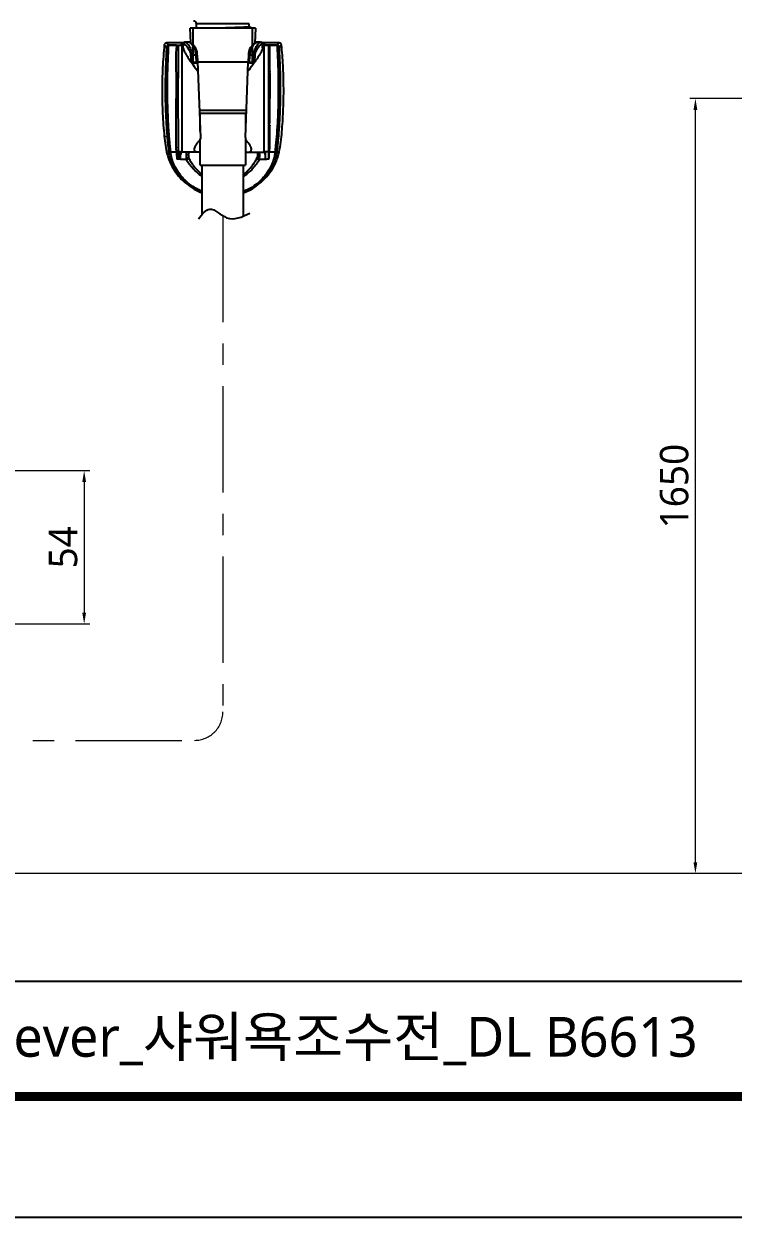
# Model space of a CAD drawing. Extents: x 1777 to 3131, y 3495 to 4487.
# Drawn here: x 2211.1 to 2461, y 3494.8 to 3915.2 of the extents above; entities that cross this region are included whole.
import ezdxf

# ---------------------------------------------------------------- set-up
doc = ezdxf.new("R2010")
doc.units = 0
doc.header["$LTSCALE"] = 30
doc.header["$MEASUREMENT"] = 0
doc.header["$PDMODE"] = 3
doc.header["$PDSIZE"] = -10
doc.linetypes.add('CENTER', pattern=[2, 1.25, -0.25, 0.25, -0.25])
doc.layers.get('0').update_dxf_attribs({"linetype": 'CONTINUOUS'})
doc.layers.get('DEFPOINTS').update_dxf_attribs({"linetype": 'CONTINUOUS'})
for name, color, linetype in [('333_DXF_CONTINUOUS_LINE', 7, 'CONTINUOUS'), ('80D99WK0-R4_DXF_CONTINUOUS_LINE', 7, 'CONTINUOUS'), ('80D99WK0-R7_DXF_CONTINUOUS_LINE', 7, 'CONTINUOUS'), ('BODY', 7, 'CONTINUOUS'), ('F3A55-R06_DXF_CONTINUOUS_LINE', 7, 'CONTINUOUS'), ('HB1153CRDJ1-DXF_CONTINUOUS_LINE', 7, 'CONTINUOUS')]:
    doc.layers.add(name, color=color, linetype=linetype)
doc.layers.add('치수선', color=7, linetype='CONTINUOUS', lineweight=20)
doc.styles.add('Daelim Dimension', font='NanumGothic.ttf')
doc.dimstyles.new('DEFAULT', dxfattribs={"dimscale": 2, "dimtxt": 2, "dimasz": 2, "dimexe": 0, "dimexo": 2, "dimgap": 1, "dimtad": 1, "dimdec": 1, "dimzin": 9, "dimdsep": 46, "dimtxsty": 'Daelim Dimension', "dimcen": 0.5, "dimclrd": 252, "dimclre": 252, "dimclrt": 3, "dimadec": 1, "dimazin": 0, "dimtfac": 1, "dimtdec": 1, "dimtix": 1, "dimtmove": 0, "dimatfit": 3, "dimfxl": 0, "dimtolj": 1, "dimtzin": 1, "dimlwd": 9, "dimlwe": 9, "dimarcsym": 0})

# ---------------------------------------------------------------- blocks, each defined once
blk = doc.blocks.new('*D70')
at = {"color": 5, "lineweight": 9, "ltscale": 0.5}
for p, q in [((2679.78, 3888.89), (2445.7, 3888.89)), ((2447.7, 3619.83), (2447.7, 3884.89)), ((2561.96, 3615.83), (2445.7, 3615.83))]:
    blk.add_line(p, q, dxfattribs=at)
at = {"color": 5, "ltscale": 0.5}
for points in [[(2447.03, 3884.89), (2448.37, 3884.89), (2447.7, 3888.89)], [(2447.03, 3619.83), (2448.37, 3619.83), (2447.7, 3615.83)]]:
    blk.add_solid(points, dxfattribs=at)
at = {"layer": 'DEFPOINTS', "color": 0, "ltscale": 0.5}
for p in [(2447.7, 3888.89), (2683.78, 3888.89, 0), (2565.96, 3615.83)]:
    blk.add_point(p, dxfattribs=at)
at = {"color": 7, "ltscale": 0.5, "insert": (2440.26, 3752.36), "char_height": 10, "attachment_point": 5, "rotation": 90, "style": 'Daelim Dimension'}
blk.add_mtext('\\A1;1650', dxfattribs=at)
blk = doc.blocks.new('*D80')
at = {"color": 5, "lineweight": 9, "ltscale": 0.5}
for p, q in [((2178.25, 3757.8), (2234.34, 3757.8)), ((2232.34, 3753.8), (2232.34, 3707.8)), ((2178.25, 3703.8), (2234.34, 3703.8))]:
    blk.add_line(p, q, dxfattribs=at)
at = {"color": 5, "ltscale": 0.5}
for points in [[(2231.67, 3753.8), (2233.01, 3753.8), (2232.34, 3757.8)], [(2231.67, 3707.8), (2233.01, 3707.8), (2232.34, 3703.8)]]:
    blk.add_solid(points, dxfattribs=at)
at = {"layer": 'DEFPOINTS', "color": 0, "ltscale": 0.5}
for p in [(2174.25, 3757.8), (2174.25, 3703.8), (2232.34, 3703.8)]:
    blk.add_point(p, dxfattribs=at)
at = {"color": 7, "ltscale": 0.5, "insert": (2224.95, 3730.8), "char_height": 10, "attachment_point": 5, "rotation": 90, "style": 'Daelim Dimension'}
blk.add_mtext('\\A1;54', dxfattribs=at)

msp = doc.modelspace()

# ---------------------------------------------------------------- linework, layer by layer
at = {"color": 5}
msp.add_line((1798.53, 3577.94), (2888.84, 3577.94), dxfattribs=at)
at = {"ltscale": 0.5}
msp.add_lwpolyline([(1776.76, 3494.81), (3130.84, 3494.81), (3130.84, 4486.97), (1776.76, 4486.97)], close=True, dxfattribs=at)
at = {"color": 5, "linetype": 'ByBlock', "lineweight": 200, "const_width": 3.12}
msp.add_lwpolyline([(1798.53, 3537.29), (3108.93, 3537.29), (3108.93, 4463.93), (1798.53, 4463.93)], close=True, dxfattribs=at)
at = {"ltscale": 0.5}
msp.add_spline([(2272.6, 3846.51, 0), (2276.57, 3849.95, 0), (2282.53, 3846.92, 0), (2290.73, 3848.49, 0)], degree=3, dxfattribs=at)
at = {"layer": '333_DXF_CONTINUOUS_LINE', "color": 7, "linetype": 'Continuous'}
for p, q in [((2273.96, 3848.21, 0), (2273.96, 3865.41, 0)), ((2288.46, 3847.47, 0), (2288.46, 3865.41, 0))]:
    msp.add_line(p, q, dxfattribs=at)
at = {"layer": '80D99WK0-R4_DXF_CONTINUOUS_LINE', "color": 9, "linetype": 'Continuous'}
for p, q in [((2260.57, 3907.79, 0), (2261.29, 3906.99, 0)), ((2262.09, 3907.71, 0), (2261.36, 3908.51, 0)), ((2262.09, 3907.71, 0), (2266.31, 3907.71, 0)), ((2264.85, 3907.65, 0), (2262.1, 3907.65, 0)), ((2264.85, 3907.65, 0), (2265.65, 3907.65, 0)), ((2265.65, 3907.65, 0), (2266.31, 3907.65, 0)), ((2296.11, 3907.71, 0), (2297.57, 3907.71, 0)), ((2297.41, 3907.65, 0), (2296.11, 3907.65, 0)), ((2297.57, 3907.65, 0), (2297.41, 3907.65, 0)), ((2297.57, 3907.71, 0), (2300.33, 3907.71, 0)), ((2300.32, 3907.65, 0), (2297.57, 3907.65, 0)), ((2301.06, 3908.51, 0), (2300.33, 3907.71, 0)), ((2301.13, 3906.99, 0), (2301.85, 3907.79, 0)), ((2260.57, 3875.57, 0), (2261.56, 3875.67, 0)), ((2262.85, 3870.17, 0), (2264.85, 3870.17, 0)), ((2264.85, 3870.17, 0), (2265.64, 3870.17, 0)), ((2265.64, 3870.17, 0), (2265.64, 3870.17, 0)), ((2297.41, 3870.17, 0), (2296.11, 3870.17, 0)), ((2297.41, 3867.49, 0), (2297.41, 3870.17, 0)), ((2297.58, 3870.17, 0), (2297.41, 3870.17, 0)), ((2297.58, 3870.17, 0), (2299.56, 3870.17, 0)), ((2264.98, 3867.49, 0), (2264.97, 3867.49, 0)), ((2266.31, 3867.49, 0), (2265.76, 3867.49, 0)), ((2266.31, 3867.49, 0), (2268.33, 3867.49, 0)), ((2294.09, 3867.49, 0), (2296.11, 3867.49, 0)), ((2296.11, 3867.49, 0), (2296.66, 3867.49, 0)), ((2297.41, 3867.49, 0), (2296.66, 3867.49, 0))]:
    msp.add_line(p, q, dxfattribs=at)
at = {"layer": '80D99WK0-R4_DXF_CONTINUOUS_LINE', "color": 7, "linetype": 'Continuous'}
for p, q in [((2267.34, 3908.51, 0), (2261.36, 3908.51, 0)), ((2264.78, 3904.47, 0), (2264.82, 3906.81, 0)), ((2266.31, 3907.65, 0), (2266.31, 3907.92, 0)), ((2266.31, 3907.92, 0), (2267.19, 3907.92, 0)), ((2301.06, 3908.51, 0), (2295.08, 3908.51, 0)), ((2295.23, 3907.92, 0), (2296.11, 3907.92, 0)), ((2296.11, 3907.92, 0), (2296.11, 3907.65, 0)), ((2297.41, 3907.65, 0), (2297.41, 3907.71, 0)), ((2297.41, 3888.89, 0), (2297.41, 3907.65, 0)), ((2297.41, 3880.2, 0), (2297.41, 3888.89, 0)), ((2297.41, 3870.17, 0), (2297.41, 3880.2, 0)), ((2297.64, 3873.37, 0), (2297.61, 3871.02, 0)), ((2266.31, 3867.49, 0), (2266.31, 3870.17, 0)), ((2296.11, 3870.17, 0), (2296.11, 3867.49, 0))]:
    msp.add_line(p, q, dxfattribs=at)
for centre, radius, start, end in [((2300.33, 3906.91, 0), 0.8, 5.6118, 89.9802), ((945.67, 3911.62, 0), 1319.13, 359.42283, 359.67734), ((3005.88, 3906.71, 0), 708.23, 180.20443, 180.67847), ((5875.69, 3886.41, 0), 3610.98, 179.81082, 179.96065), ((-1388.02, 3891.44, 0), 3685.73, 359.81462, 359.96033), ((1546.18, 3871.14, 0), 718.59, 0.20315, 0.66887), ((3596.84, 3866.55, 0), 1299.21, 179.42779, 179.68538)]:
    msp.add_arc(centre, radius, start, end, dxfattribs=at)
at = {"layer": '80D99WK0-R4_DXF_CONTINUOUS_LINE', "color": 9, "linetype": 'Continuous'}
for centre, radius, start, end in [((2183.44, 3864.72, 0), 81.59, 3.5357, 3.8285), ((2266.35, 3867.44, 0), 1.76, 90.1598, 91.2674), ((2510.98, 3870.13, 0), 244.64, 180, 180.2174), ((2042.24, 3870.14, 0), 253.84, 359.7865, 359.9963), ((2296.07, 3867.44, 0), 1.76, 88.6949, 89.8024), ((2264.99, 3657.87, 0), 209.63, 89.7877, 90.0028)]:
    msp.add_arc(centre, radius, start, end, dxfattribs=at)
at = {"layer": '80D99WK0-R4_DXF_CONTINUOUS_LINE', "color": 7, "linetype": 'Continuous'}
for points, knots in [([(2260.57, 3907.79, 0), (2260.31, 3905.11, 0), (2259.92, 3899.74, 0), (2259.73, 3891.68, 0), (2259.91, 3883.61, 0), (2260.3, 3878.24, 0), (2260.57, 3875.57, 0)], [0, 0, 0, 0, 0.25, 0.499995, 0.750009, 1, 1, 1, 1]), ([(2261.36, 3908.51, 0), (2261.17, 3908.51, 0), (2260.79, 3908.34, 0), (2260.59, 3907.98, 0), (2260.57, 3907.79, 0)], [0, 0, 0, 0, 0.499953, 1, 1, 1, 1]), ([(2262.09, 3907.71, 0), (2261.9, 3907.71, 0), (2261.51, 3907.55, 0), (2261.31, 3907.18, 0), (2261.29, 3906.99, 0)], [0, 0, 0, 0, 0.499999, 1, 1, 1, 1]), ([(2264.85, 3907.65, 0), (2264.84, 3907.6, 0), (2264.83, 3907.32, 0), (2264.82, 3907.04, 0), (2264.82, 3906.81, 0)], [0, 0, 0, 0, 0.164826, 1, 1, 1, 1]), ([(2264.85, 3907.71, 0), (2264.85, 3907.71, 0), (2264.85, 3907.69, 0), (2264.85, 3907.67, 0), (2264.85, 3907.65, 0)], [0, 0, 0, 0, 0.113565, 1, 1, 1, 1]), ([(2265.5, 3888.89, 0), (2265.5, 3892.35, 0), (2265.51, 3897.16, 0), (2265.55, 3902.94, 0), (2265.58, 3905.26, 0), (2265.6, 3906.22, 0)], [0, 0, 0, 0, 0.598098, 0.833976, 1, 1, 1, 1]), ([(2265.6, 3906.22, 0), (2265.61, 3906.52, 0), (2265.62, 3907, 0), (2265.63, 3907.47, 0), (2265.65, 3907.65, 0)], [0, 0, 0, 0, 0.634565, 1, 1, 1, 1]), ([(2265.65, 3907.65, 0), (2265.65, 3907.66, 0), (2265.65, 3907.68, 0), (2265.65, 3907.7, 0), (2265.66, 3907.71, 0)], [0, 0, 0, 0, 0.386997, 1, 1, 1, 1]), ([(2288.48, 3855.65, 0), (2289.6, 3856.08, 0), (2291.78, 3857.15, 0), (2294.69, 3859.3, 0), (2297.21, 3861.91, 0), (2298.89, 3864.42, 0), (2299.94, 3866.58, 0), (2300.77, 3868.84, 0), (2301.42, 3871.79, 0), (2301.85, 3875.37, 0), (2302.17, 3878.97, 0), (2302.4, 3882.57, 0), (2302.55, 3886.17, 0), (2302.63, 3889.78, 0), (2302.64, 3894.59, 0), (2302.46, 3900.6, 0), (2302.08, 3905.39, 0), (2301.85, 3907.79, 0)], [0, 0, 0, 0, 0.062477, 0.124963, 0.187448, 0.249928, 0.281202, 0.312462, 0.374962, 0.437469, 0.499974, 0.562478, 0.624983, 0.687488, 0.749993, 0.874996, 1, 1, 1, 1]), ([(2297.57, 3907.65, 0), (2297.54, 3907.63, 0), (2297.48, 3907.58, 0), (2297.49, 3907.46, 0), (2297.54, 3907.34, 0), (2297.59, 3907.21, 0), (2297.62, 3907.05, 0), (2297.62, 3906.81, 0), (2297.61, 3906.46, 0), (2297.61, 3905.99, 0), (2297.63, 3905.22, 0), (2297.64, 3904.61, 0), (2297.65, 3904.19, 0)], [0, 0, 0, 0, 0.031384, 0.059663, 0.095288, 0.136296, 0.181238, 0.230746, 0.345191, 0.479888, 0.634373, 1, 1, 1, 1]), ([(2297.57, 3907.65, 0), (2297.57, 3907.66, 0), (2297.57, 3907.68, 0), (2297.57, 3907.7, 0), (2297.57, 3907.71, 0)], [0, 0, 0, 0, 0.387186, 1, 1, 1, 1]), ([(2301.85, 3907.79, 0), (2301.83, 3907.98, 0), (2301.63, 3908.34, 0), (2301.25, 3908.51, 0), (2301.06, 3908.51, 0)], [0, 0, 0, 0, 0.499938, 1, 1, 1, 1]), ([(2297.69, 3898.33, 0), (2297.7, 3897.59, 0), (2297.7, 3894.44, 0), (2297.71, 3891.3, 0), (2297.71, 3888.89, 0)], [0, 0, 0, 0, 0.234663, 1, 1, 1, 1]), ([(2264.73, 3879.53, 0), (2264.72, 3880.26, 0), (2264.72, 3883.38, 0), (2264.71, 3886.5, 0), (2264.71, 3888.89, 0)], [0, 0, 0, 0, 0.234918, 1, 1, 1, 1]), ([(2265.52, 3880.22, 0), (2265.51, 3881.62, 0), (2265.5, 3884.51, 0), (2265.51, 3887.4, 0), (2265.5, 3888.89, 0)], [0, 0, 0, 0, 0.485413, 1, 1, 1, 1]), ([(2265.59, 3872.11, 0), (2265.58, 3872.62, 0), (2265.54, 3875.33, 0), (2265.53, 3878.03, 0), (2265.52, 3880.22, 0)], [0, 0, 0, 0, 0.188815, 1, 1, 1, 1]), ([(2260.57, 3875.57, 0), (2260.68, 3874.51, 0), (2260.91, 3872.4, 0), (2261.41, 3869.79, 0), (2262.03, 3867.76, 0), (2262.82, 3865.79, 0), (2264.62, 3862.53, 0), (2268.25, 3858.56, 0), (2271.98, 3856.4, 0), (2273.96, 3855.64, 0)], [0, 0, 0, 0, 0.125249, 0.250461, 0.313087, 0.375712, 0.500865, 0.750431, 1, 1, 1, 1]), ([(2264.85, 3870.17, 0), (2264.88, 3870.19, 0), (2264.92, 3870.25, 0), (2264.92, 3870.37, 0), (2264.87, 3870.49, 0), (2264.83, 3870.63, 0), (2264.81, 3870.79, 0), (2264.79, 3871.04, 0), (2264.81, 3871.4, 0), (2264.81, 3871.88, 0), (2264.79, 3872.65, 0), (2264.78, 3873.26, 0), (2264.77, 3873.69, 0)], [0, 0, 0, 0, 0.030252, 0.059954, 0.096387, 0.137943, 0.183583, 0.233787, 0.349051, 0.48385, 0.637703, 1, 1, 1, 1]), ([(2265.64, 3870.17, 0), (2265.63, 3870.4, 0), (2265.61, 3871.05, 0), (2265.6, 3871.7, 0), (2265.59, 3872.11, 0)], [0, 0, 0, 0, 0.362168, 1, 1, 1, 1]), ([(2297.58, 3870.17, 0), (2297.58, 3870.22, 0), (2297.6, 3870.5, 0), (2297.6, 3870.78, 0), (2297.61, 3871.02, 0)], [0, 0, 0, 0, 0.170887, 1, 1, 1, 1])]:
    msp.add_open_spline(points, degree=3, knots=knots, dxfattribs=at)
at = {"layer": '80D99WK0-R4_DXF_CONTINUOUS_LINE', "color": 9, "linetype": 'Continuous'}
for points, knots in [([(2261.3, 3906.92, 0), (2261.31, 3906.76, 0), (2261.3, 3906.31, 0), (2261.27, 3905.48, 0), (2261.22, 3904.31, 0), (2261.15, 3902.84, 0), (2261.07, 3901.08, 0), (2260.97, 3898.29, 0), (2260.87, 3894.41, 0), (2260.87, 3889.49, 0), (2261.03, 3883.2, 0), (2261.31, 3878.58, 0), (2261.56, 3875.67, 0)], [0, 0, 0, 0, 0.015718, 0.042716, 0.080334, 0.127755, 0.184202, 0.248679, 0.395733, 0.556876, 0.719648, 1, 1, 1, 1]), ([(2261.29, 3906.99, 0), (2261.3, 3906.98, 0), (2261.3, 3906.96, 0), (2261.3, 3906.94, 0), (2261.3, 3906.92, 0)], [0, 0, 0, 0, 0.322202, 1, 1, 1, 1]), ([(2261.3, 3906.92, 0), (2261.32, 3907.12, 0), (2261.51, 3907.5, 0), (2261.91, 3907.65, 0), (2262.1, 3907.65, 0)], [0, 0, 0, 0, 0.49883, 1, 1, 1, 1]), ([(2262.85, 3870.17, 0), (2262.78, 3870.87, 0), (2262.61, 3872.18, 0), (2262.42, 3874.29, 0), (2262.15, 3877.64, 0), (2261.87, 3882.6, 0), (2261.67, 3889, 0), (2261.68, 3894.47, 0), (2261.76, 3898.63, 0), (2261.85, 3901.34, 0), (2261.95, 3903.64, 0), (2262.03, 3905.46, 0), (2262.09, 3906.74, 0), (2262.11, 3907.41, 0), (2262.1, 3907.65, 0)], [0, 0, 0, 0, 0.055902, 0.106104, 0.169061, 0.324756, 0.503024, 0.680901, 0.762425, 0.835406, 0.897472, 0.946594, 0.981149, 1, 1, 1, 1]), ([(2262.1, 3907.65, 0), (2262.1, 3907.66, 0), (2262.1, 3907.68, 0), (2262.09, 3907.71, 0), (2262.09, 3907.71, 0)], [0, 0, 0, 0, 0.679088, 1, 1, 1, 1]), ([(2300.32, 3907.65, 0), (2300.31, 3907.41, 0), (2300.34, 3906.74, 0), (2300.39, 3905.46, 0), (2300.48, 3903.64, 0), (2300.58, 3901.34, 0), (2300.66, 3898.63, 0), (2300.75, 3894.47, 0), (2300.75, 3889, 0), (2300.55, 3882.6, 0), (2300.24, 3877.01, 0), (2299.9, 3873.22, 0), (2299.66, 3871.11, 0), (2299.59, 3870.42, 0), (2299.56, 3870.17, 0)], [0, 0, 0, 0, 0.018851, 0.053408, 0.102532, 0.164597, 0.23758, 0.319106, 0.496984, 0.675251, 0.830942, 0.944125, 0.979908, 1, 1, 1, 1]), ([(2300.33, 3907.71, 0), (2300.33, 3907.71, 0), (2300.33, 3907.68, 0), (2300.32, 3907.66, 0), (2300.32, 3907.65, 0)], [0, 0, 0, 0, 0.321575, 1, 1, 1, 1]), ([(2300.32, 3907.65, 0), (2300.52, 3907.65, 0), (2300.91, 3907.5, 0), (2301.1, 3907.12, 0), (2301.12, 3906.93, 0)], [0, 0, 0, 0, 0.501162, 1, 1, 1, 1]), ([(2300.35, 3870.8, 0), (2300.35, 3870.9, 0), (2300.38, 3871.15, 0), (2300.47, 3871.83, 0), (2300.62, 3873.02, 0), (2300.8, 3874.81, 0), (2300.98, 3877.06, 0), (2301.17, 3879.69, 0), (2301.39, 3883.7, 0), (2301.55, 3888.97, 0), (2301.55, 3894.23, 0), (2301.47, 3898.23, 0), (2301.38, 3900.84, 0), (2301.27, 3903.05, 0), (2301.18, 3904.81, 0), (2301.13, 3906.05, 0), (2301.11, 3906.7, 0), (2301.12, 3906.93, 0)], [0, 0, 0, 0, 0.008204, 0.020667, 0.057018, 0.107444, 0.170401, 0.244095, 0.325938, 0.503483, 0.680689, 0.7621, 0.835117, 0.89715, 0.946271, 0.980997, 1, 1, 1, 1]), ([(2301.12, 3906.93, 0), (2301.12, 3906.94, 0), (2301.12, 3906.96, 0), (2301.12, 3906.99, 0), (2301.13, 3906.99, 0)], [0, 0, 0, 0, 0.673424, 1, 1, 1, 1]), ([(2261.55, 3875.67, 0), (2261.6, 3875.07, 0), (2261.7, 3873.99, 0), (2261.85, 3872.57, 0), (2261.98, 3871.55, 0), (2262.05, 3871, 0), (2262.07, 3870.8, 0)], [0, 0, 0, 0, 0.367039, 0.662253, 0.875481, 1, 1, 1, 1]), ([(2262.07, 3870.8, 0), (2262.09, 3870.55, 0), (2262.13, 3869.97, 0), (2262.33, 3868.88, 0), (2262.74, 3867.36, 0), (2263.95, 3864.37, 0), (2266.29, 3861, 0), (2269.98, 3857.82, 0), (2272.52, 3856.44, 0), (2273.96, 3855.87, 0)], [0, 0, 0, 0, 0.037374, 0.088207, 0.165535, 0.272657, 0.571474, 0.768053, 1, 1, 1, 1]), ([(2262.85, 3870.17, 0), (2262.67, 3870.17, 0), (2262.3, 3870.29, 0), (2262.1, 3870.63, 0), (2262.07, 3870.8, 0)], [0, 0, 0, 0, 0.501374, 1, 1, 1, 1]), ([(2273.96, 3856.12, 0), (2272.62, 3856.67, 0), (2270.24, 3857.99, 0), (2266.79, 3860.99, 0), (2264.6, 3864.14, 0), (2263.47, 3866.94, 0), (2263.09, 3868.35, 0), (2262.91, 3869.38, 0), (2262.87, 3869.93, 0), (2262.85, 3870.17, 0)], [0, 0, 0, 0, 0.232792, 0.429637, 0.72809, 0.834251, 0.91084, 0.961845, 1, 1, 1, 1]), ([(2264.87, 3869.75, 0), (2264.88, 3869.62, 0), (2264.92, 3868.86, 0), (2264.95, 3868.11, 0), (2264.97, 3867.49, 0)], [0, 0, 0, 0, 0.18216, 1, 1, 1, 1]), ([(2265.76, 3867.49, 0), (2265.76, 3867.8, 0), (2265.73, 3868.7, 0), (2265.68, 3869.59, 0), (2265.64, 3870.17, 0)], [0, 0, 0, 0, 0.349882, 1, 1, 1, 1]), ([(2268.27, 3869.96, 0), (2268.26, 3869.69, 0), (2268.25, 3869.18, 0), (2268.24, 3868.48, 0), (2268.27, 3867.92, 0), (2268.3, 3867.61, 0), (2268.33, 3867.49, 0)], [0, 0, 0, 0, 0.327971, 0.620021, 0.850385, 1, 1, 1, 1]), ([(2268.33, 3867.49, 0), (2268.52, 3867.5, 0), (2268.9, 3867.65, 0), (2269.09, 3868, 0), (2269.12, 3868.18, 0)], [0, 0, 0, 0, 0.505601, 1, 1, 1, 1]), ([(2269.07, 3869.96, 0), (2269.05, 3869.77, 0), (2269.04, 3869.4, 0), (2269.03, 3868.9, 0), (2269.06, 3868.5, 0), (2269.09, 3868.27, 0), (2269.12, 3868.18, 0)], [0, 0, 0, 0, 0.321981, 0.610414, 0.842325, 1, 1, 1, 1]), ([(2269.12, 3868.18, 0), (2269.28, 3867.72, 0), (2269.81, 3866.74, 0), (2270.84, 3865.25, 0), (2272.23, 3863.63, 0), (2273.33, 3862.58, 0), (2273.95, 3862.05, 0)], [0, 0, 0, 0, 0.18769, 0.41966, 0.69092, 1, 1, 1, 1]), ([(2299.56, 3870.17, 0), (2299.55, 3869.93, 0), (2299.51, 3869.37, 0), (2299.32, 3868.35, 0), (2298.95, 3866.93, 0), (2297.81, 3864.14, 0), (2295.63, 3860.98, 0), (2292.18, 3857.98, 0), (2289.8, 3856.67, 0), (2288.46, 3856.12, 0)], [0, 0, 0, 0, 0.038237, 0.089462, 0.166185, 0.272031, 0.570775, 0.767948, 1, 1, 1, 1]), ([(2288.47, 3855.87, 0), (2289.9, 3856.44, 0), (2291.88, 3857.51, 0), (2294.13, 3859.28, 0), (2295.88, 3860.95, 0), (2297.53, 3863.01, 0), (2298.88, 3865.37, 0), (2299.68, 3867.35, 0), (2300.09, 3868.87, 0), (2300.28, 3869.96, 0), (2300.33, 3870.55, 0), (2300.35, 3870.8, 0)], [0, 0, 0, 0, 0.230959, 0.333468, 0.427758, 0.592251, 0.727482, 0.834206, 0.911606, 0.962608, 1, 1, 1, 1]), ([(2288.48, 3862.05, 0), (2289.09, 3862.58, 0), (2290.19, 3863.63, 0), (2291.58, 3865.26, 0), (2292.61, 3866.74, 0), (2293.14, 3867.72, 0), (2293.3, 3868.18, 0)], [0, 0, 0, 0, 0.309064, 0.58032, 0.812295, 1, 1, 1, 1]), ([(2293.35, 3869.96, 0), (2293.37, 3869.77, 0), (2293.38, 3869.4, 0), (2293.39, 3868.9, 0), (2293.36, 3868.5, 0), (2293.33, 3868.27, 0), (2293.3, 3868.18, 0)], [0, 0, 0, 0, 0.321981, 0.610414, 0.842326, 1, 1, 1, 1]), ([(2293.3, 3868.18, 0), (2293.33, 3868, 0), (2293.52, 3867.65, 0), (2293.9, 3867.5, 0), (2294.09, 3867.49, 0)], [0, 0, 0, 0, 0.489074, 1, 1, 1, 1]), ([(2294.09, 3867.49, 0), (2294.12, 3867.61, 0), (2294.15, 3867.92, 0), (2294.18, 3868.48, 0), (2294.18, 3869.18, 0), (2294.16, 3869.69, 0), (2294.15, 3869.96, 0)], [0, 0, 0, 0, 0.14962, 0.379987, 0.672034, 1, 1, 1, 1]), ([(2299.56, 3870.17, 0), (2299.74, 3870.17, 0), (2300.1, 3870.31, 0), (2300.31, 3870.63, 0), (2300.35, 3870.8, 0)], [0, 0, 0, 0, 0.501299, 1, 1, 1, 1]), ([(2273.96, 3861.33, 0), (2273.23, 3861.85, 0), (2271.95, 3862.91, 0), (2270.34, 3864.55, 0), (2269.14, 3866.05, 0), (2268.53, 3867.03, 0), (2268.33, 3867.49, 0)], [0, 0, 0, 0, 0.317074, 0.591104, 0.820612, 1, 1, 1, 1]), ([(2294.09, 3867.49, 0), (2293.89, 3867.03, 0), (2293.28, 3866.05, 0), (2292.08, 3864.55, 0), (2290.47, 3862.91, 0), (2289.19, 3861.85, 0), (2288.46, 3861.33, 0)], [0, 0, 0, 0, 0.179389, 0.408899, 0.682926, 1, 1, 1, 1])]:
    msp.add_open_spline(points, degree=3, knots=knots, dxfattribs=at)
at = {"layer": '80D99WK0-R4_DXF_CONTINUOUS_LINE', "color": 7, "linetype": 'Continuous'}
for points in [[(2264.77, 3904.19, 0), (2264.78, 3904.28, 0), (2264.78, 3904.37, 0), (2264.78, 3904.47, 0)], [(2297.65, 3873.69, 0), (2297.65, 3873.58, 0), (2297.64, 3873.48, 0), (2297.64, 3873.37, 0)]]:
    msp.add_open_spline(points, degree=3, dxfattribs=at)
at = {"layer": '80D99WK0-R4_DXF_CONTINUOUS_LINE', "color": 9, "linetype": 'Continuous'}
for points in [[(2266.31, 3870.17, 0), (2266.09, 3870.17, 0), (2265.87, 3870.17, 0), (2265.64, 3870.17, 0)], [(2266.31, 3868.9, 0), (2266.33, 3869, 0), (2266.34, 3869.1, 0), (2266.34, 3869.2, 0)], [(2296.08, 3869.2, 0), (2296.08, 3869.1, 0), (2296.09, 3869, 0), (2296.11, 3868.9, 0)], [(2297.45, 3867.49, 0), (2297.48, 3868.39, 0), (2297.51, 3869.28, 0), (2297.57, 3870.17, 0)], [(2297.41, 3867.49, 0), (2297.42, 3867.49, 0), (2297.44, 3867.49, 0), (2297.45, 3867.49, 0)]]:
    msp.add_open_spline(points, degree=3, dxfattribs=at)
at = {"layer": '80D99WK0-R7_DXF_CONTINUOUS_LINE', "color": 9, "linetype": 'Continuous'}
for p, q in [((2266.71, 3907.76, 0), (2266.71, 3869.96, 0)), ((2267.18, 3908.08, 0), (2267.18, 3908.08, 0)), ((2267.18, 3908.08, 0), (2267.18, 3908.08, 0)), ((2267.46, 3908.08, 0), (2267.18, 3908.08, 0)), ((2295.24, 3908.08, 0), (2294.96, 3908.08, 0)), ((2295.24, 3908.08, 0), (2295.24, 3908.08, 0)), ((2295.71, 3869.96, 0), (2295.71, 3907.76, 0)), ((2270.34, 3904.21, 0), (2269.85, 3904.18, 0)), ((2270.18, 3901.49, 0), (2270.49, 3901.49, 0)), ((2270.49, 3901.49, 0), (2270.34, 3904.21, 0)), ((2271.69, 3904.21, 0), (2270.34, 3904.21, 0)), ((2272.19, 3904.23, 0), (2271.69, 3904.21, 0)), ((2290.22, 3904.23, 0), (2290.73, 3904.21, 0)), ((2290.62, 3901.49, 0), (2290.73, 3904.21, 0)), ((2292.08, 3904.21, 0), (2290.73, 3904.21, 0)), ((2292.08, 3904.21, 0), (2291.93, 3901.49, 0)), ((2292.24, 3901.49, 0), (2291.93, 3901.49, 0)), ((2292.08, 3904.21, 0), (2292.57, 3904.18, 0))]:
    msp.add_line(p, q, dxfattribs=at)
at = {"layer": '80D99WK0-R7_DXF_CONTINUOUS_LINE', "color": 7, "linetype": 'Continuous'}
for p, q in [((2267.19, 3907.76, 0), (2266.71, 3907.76, 0)), ((2267.23, 3906.82, 0), (2267.18, 3908.08, 0)), ((2268.05, 3908.71, 0), (2267.78, 3908.71, 0)), ((2269.92, 3908.71, 0), (2267.8, 3908.71, 0)), ((2271.8, 3906.26, 0), (2271.8, 3906.26, 0)), ((2290.61, 3906.26, 0), (2290.61, 3906.26, 0)), ((2294.37, 3908.71, 0), (2292.5, 3908.71, 0)), ((2293.01, 3908.71, 0), (2293.15, 3908.71, 0)), ((2293.41, 3908.71, 0), (2294.64, 3908.71, 0)), ((2294.62, 3908.71, 0), (2294.54, 3908.71, 0)), ((2295.18, 3906.82, 0), (2295.24, 3908.08, 0)), ((2295.71, 3907.76, 0), (2295.23, 3907.76, 0)), ((2270.49, 3901.49, 0), (2271.8, 3901.49, 0)), ((2271.69, 3904.21, 0), (2271.8, 3901.49, 0)), ((2272.19, 3904.23, 0), (2272.28, 3902.04, 0)), ((2272.29, 3902.04, 0), (2272.29, 3902.04, 0)), ((2272.3, 3901.86, 0), (2273.3, 3875.2, 0)), ((2289.12, 3875.2, 0), (2290.12, 3901.86, 0)), ((2290.22, 3904.23, 0), (2290.13, 3902.03, 0)), ((2290.62, 3901.49, 0), (2291.93, 3901.49, 0)), ((2273.1, 3869.96, 0), (2266.71, 3869.96, 0)), ((2289.32, 3869.96, 0), (2295.71, 3869.96, 0))]:
    msp.add_line(p, q, dxfattribs=at)
at = {"layer": '80D99WK0-R7_DXF_CONTINUOUS_LINE', "color": 7, "linetype": 'Continuous', "elevation": 0}
for points in [[(2271.8, 3906.26), (2271.45, 3906.84), (2271.06, 3907.37), (2270.7, 3907.79), (2270.37, 3908.12), (2270.07, 3908.38), (2269.78, 3908.56), (2269.5, 3908.68), (2269.27, 3908.71)], [(2272.19, 3904.23), (2272.17, 3904.71), (2272.1, 3905.34), (2271.95, 3905.92), (2271.8, 3906.26)], [(2290.61, 3906.26), (2290.46, 3905.92), (2290.32, 3905.34), (2290.25, 3904.71), (2290.22, 3904.23)], [(2293.15, 3908.71), (2292.91, 3908.68), (2292.63, 3908.56), (2292.35, 3908.37), (2292.05, 3908.12), (2291.72, 3907.79), (2291.36, 3907.37), (2290.97, 3906.84), (2290.61, 3906.26)]]:
    msp.add_lwpolyline(points, dxfattribs=at)
at = {"layer": '80D99WK0-R7_DXF_CONTINUOUS_LINE', "color": 7, "linetype": 'Continuous'}
for centre, radius, start, end in [((2266.71, 3907.26, 0), 0.5, 90.029, 143.9991), ((2267.78, 3908.11, 0), 0.6, 90.0002, 182.5649), ((2294.64, 3908.11, 0), 0.6, 357.4313, 89.9998), ((2295.71, 3907.26, 0), 0.5, 36.0003, 89.9688), ((2270.24, 3901.77, 0), 2.07, 2.3872, 7.4262), ((2290.68, 3902.01, 0), 0.547, 177.7014, 188.3723), ((2266.71, 3870.46, 0), 0.5, 216.807, 269.9998), ((2273.1, 3880.47, 0), 10.51, 270.0058, 270.6269), ((2289.32, 3880.43, 0), 10.47, 269.4154, 269.9947), ((2295.71, 3870.46, 0), 0.5, 269.9998, 324.3709)]:
    msp.add_arc(centre, radius, start, end, dxfattribs=at)
at = {"layer": '80D99WK0-R7_DXF_CONTINUOUS_LINE', "color": 9, "linetype": 'Continuous'}
for centre, radius, start, end in [((2268.07, 3908.11, 0), 0.612, 180, 182.5148), ((2268.05, 3908.13, 0), 0.581, 90.0212, 108.2534), ((2294.37, 3908.13, 0), 0.581, 71.7221, 89.9807), ((2294.35, 3908.11, 0), 0.612, 357.4814, 359.9996)]:
    msp.add_arc(centre, radius, start, end, dxfattribs=at)
at = {"layer": '80D99WK0-R7_DXF_CONTINUOUS_LINE', "color": 7, "linetype": 'Continuous'}
for points, knots in [([(2267.23, 3906.82, 0), (2267.24, 3906.68, 0), (2267.3, 3906.36, 0), (2267.55, 3905.64, 0), (2268.09, 3904.61, 0), (2268.95, 3903.24, 0), (2269.62, 3902.28, 0), (2269.98, 3901.76, 0)], [0, 0, 0, 0, 0.074376, 0.16486, 0.392783, 0.675144, 1, 1, 1, 1]), ([(2295.18, 3906.82, 0), (2295.18, 3906.68, 0), (2295.12, 3906.36, 0), (2294.87, 3905.64, 0), (2294.33, 3904.61, 0), (2293.47, 3903.24, 0), (2292.8, 3902.28, 0), (2292.44, 3901.76, 0)], [0, 0, 0, 0, 0.074373, 0.164866, 0.392831, 0.675117, 1, 1, 1, 1]), ([(2269.98, 3901.76, 0), (2270.04, 3901.69, 0), (2270.18, 3901.55, 0), (2270.38, 3901.49, 0), (2270.49, 3901.49, 0)], [0, 0, 0, 0, 0.469261, 1, 1, 1, 1]), ([(2271.8, 3901.49, 0), (2271.92, 3901.49, 0), (2272.16, 3901.6, 0), (2272.26, 3901.83, 0), (2272.28, 3901.93, 0)], [0, 0, 0, 0, 0.543757, 1, 1, 1, 1]), ([(2290.62, 3901.49, 0), (2290.56, 3901.49, 0), (2290.42, 3901.52, 0), (2290.23, 3901.66, 0), (2290.16, 3901.83, 0), (2290.14, 3901.93, 0)], [0, 0, 0, 0, 0.288636, 0.549048, 1, 1, 1, 1]), ([(2292.44, 3901.76, 0), (2292.38, 3901.69, 0), (2292.24, 3901.55, 0), (2292.03, 3901.49, 0), (2291.93, 3901.49, 0)], [0, 0, 0, 0, 0.469259, 1, 1, 1, 1]), ([(2271.15, 3870.89, 0), (2271.15, 3871.11, 0), (2271.26, 3871.61, 0), (2271.64, 3872.37, 0), (2272.22, 3873.24, 0), (2272.69, 3873.83, 0), (2272.96, 3874.14, 0)], [0, 0, 0, 0, 0.170551, 0.396392, 0.675333, 1, 1, 1, 1]), ([(2273.3, 3875.19, 0), (2273.3, 3875.01, 0), (2273.26, 3874.63, 0), (2273.08, 3874.29, 0), (2272.96, 3874.14, 0)], [0, 0, 0, 0, 0.49534, 1, 1, 1, 1]), ([(2289.12, 3875.2, 0), (2289.11, 3875.01, 0), (2289.15, 3874.63, 0), (2289.34, 3874.29, 0), (2289.46, 3874.15, 0)], [0, 0, 0, 0, 0.495801, 1, 1, 1, 1]), ([(2291.26, 3870.89, 0), (2291.27, 3871.11, 0), (2291.16, 3871.61, 0), (2290.6, 3872.73, 0), (2289.95, 3873.57, 0), (2289.46, 3874.14, 0)], [0, 0, 0, 0, 0.170659, 0.396668, 1, 1, 1, 1]), ([(2273.1, 3869.96, 0), (2272.82, 3869.96, 0), (2272.33, 3869.98, 0), (2271.7, 3870.11, 0), (2271.25, 3870.42, 0), (2271.16, 3870.74, 0), (2271.15, 3870.89, 0)], [0, 0, 0, 0, 0.348854, 0.612394, 0.811032, 1, 1, 1, 1]), ([(2289.32, 3869.96, 0), (2289.6, 3869.96, 0), (2290.08, 3869.98, 0), (2290.72, 3870.11, 0), (2291.17, 3870.42, 0), (2291.26, 3870.74, 0), (2291.26, 3870.89, 0)], [0, 0, 0, 0, 0.348854, 0.612396, 0.811033, 1, 1, 1, 1])]:
    msp.add_open_spline(points, degree=3, knots=knots, dxfattribs=at)
at = {"layer": '80D99WK0-R7_DXF_CONTINUOUS_LINE', "color": 9, "linetype": 'Continuous'}
for points, knots in [([(2267.87, 3908.68, 0), (2267.75, 3908.64, 0), (2267.54, 3908.48, 0), (2267.46, 3908.23, 0), (2267.46, 3908.11, 0)], [0, 0, 0, 0, 0.507981, 1, 1, 1, 1]), ([(2267.46, 3908.08, 0), (2267.65, 3908.06, 0), (2267.95, 3907.84, 0), (2268.32, 3907.48, 0), (2268.68, 3907.05, 0), (2269.06, 3906.51, 0), (2269.42, 3905.85, 0), (2269.67, 3905.21, 0), (2269.8, 3904.64, 0), (2269.85, 3904.34, 0), (2269.85, 3904.18, 0)], [0, 0, 0, 0, 0.119131, 0.21488, 0.332576, 0.4706, 0.628992, 0.806844, 0.902052, 1, 1, 1, 1]), ([(2268.05, 3908.71, 0), (2268.13, 3908.71, 0), (2268.32, 3908.61, 0), (2268.59, 3908.37, 0), (2268.91, 3907.99, 0), (2269.43, 3907.26, 0), (2270.05, 3906.02, 0), (2270.31, 3904.85, 0), (2270.34, 3904.21, 0)], [0, 0, 0, 0, 0.044773, 0.114866, 0.210218, 0.328889, 0.629294, 1, 1, 1, 1]), ([(2271.36, 3906.31, 0), (2271.19, 3906.66, 0), (2270.83, 3907.27, 0), (2270.24, 3908.01, 0), (2269.79, 3908.46, 0), (2269.47, 3908.66, 0), (2269.33, 3908.71, 0), (2269.27, 3908.71, 0)], [0, 0, 0, 0, 0.360619, 0.654014, 0.869502, 0.945158, 1, 1, 1, 1]), ([(2271.36, 3906.31, 0), (2271.4, 3906.32, 0), (2271.54, 3906.36, 0), (2271.75, 3906.36, 0), (2271.8, 3906.26, 0)], [0, 0, 0, 0, 0.295467, 1, 1, 1, 1]), ([(2271.69, 3904.21, 0), (2271.67, 3904.58, 0), (2271.64, 3905.29, 0), (2271.5, 3906, 0), (2271.36, 3906.31, 0)], [0, 0, 0, 0, 0.523072, 1, 1, 1, 1]), ([(2291.06, 3906.31, 0), (2291.02, 3906.32, 0), (2290.88, 3906.36, 0), (2290.67, 3906.36, 0), (2290.62, 3906.26, 0)], [0, 0, 0, 0, 0.295464, 1, 1, 1, 1]), ([(2291.06, 3906.31, 0), (2290.92, 3906, 0), (2290.77, 3905.29, 0), (2290.74, 3904.58, 0), (2290.73, 3904.21, 0)], [0, 0, 0, 0, 0.476925, 1, 1, 1, 1]), ([(2293.15, 3908.71, 0), (2293.09, 3908.71, 0), (2292.95, 3908.66, 0), (2292.63, 3908.46, 0), (2292.18, 3908.01, 0), (2291.59, 3907.27, 0), (2291.23, 3906.66, 0), (2291.06, 3906.31, 0)], [0, 0, 0, 0, 0.054647, 0.130371, 0.345941, 0.639123, 1, 1, 1, 1]), ([(2292.08, 3904.21, 0), (2292.11, 3904.85, 0), (2292.36, 3906.02, 0), (2292.99, 3907.26, 0), (2293.51, 3907.99, 0), (2293.83, 3908.37, 0), (2294.1, 3908.61, 0), (2294.29, 3908.71, 0), (2294.37, 3908.71, 0)], [0, 0, 0, 0, 0.370962, 0.67122, 0.78986, 0.885146, 0.955235, 1, 1, 1, 1]), ([(2292.57, 3904.18, 0), (2292.57, 3904.34, 0), (2292.62, 3904.64, 0), (2292.75, 3905.21, 0), (2293, 3905.85, 0), (2293.36, 3906.51, 0), (2293.74, 3907.05, 0), (2294.1, 3907.48, 0), (2294.47, 3907.84, 0), (2294.77, 3908.06, 0), (2294.96, 3908.08, 0)], [0, 0, 0, 0, 0.097945, 0.193168, 0.370992, 0.52937, 0.66739, 0.785082, 0.88086, 1, 1, 1, 1]), ([(2294.55, 3908.68, 0), (2294.67, 3908.64, 0), (2294.88, 3908.48, 0), (2294.96, 3908.23, 0), (2294.96, 3908.11, 0)], [0, 0, 0, 0, 0.507996, 1, 1, 1, 1]), ([(2270.18, 3901.49, 0), (2270.36, 3901.25, 0), (2271.1, 3900.24, 0), (2271.85, 3899.25, 0), (2272.43, 3898.49, 0)], [0, 0, 0, 0, 0.239097, 1, 1, 1, 1]), ([(2292.24, 3901.49, 0), (2292.06, 3901.25, 0), (2291.33, 3900.24, 0), (2290.57, 3899.25, 0), (2289.99, 3898.49, 0)], [0, 0, 0, 0, 0.239104, 1, 1, 1, 1])]:
    msp.add_open_spline(points, degree=3, knots=knots, dxfattribs=at)
at = {"layer": '80D99WK0-R7_DXF_CONTINUOUS_LINE', "color": 7, "linetype": 'Continuous'}
for points in [[(2269.85, 3904.18, 0), (2269.89, 3903.38, 0), (2269.94, 3902.57, 0), (2269.98, 3901.76, 0)], [(2272.28, 3901.93, 0), (2272.28, 3901.97, 0), (2272.29, 3902, 0), (2272.29, 3902.04, 0)], [(2290.12, 3901.86, 0), (2290.12, 3901.92, 0), (2290.13, 3901.98, 0), (2290.13, 3902.04, 0)], [(2292.44, 3901.76, 0), (2292.48, 3902.57, 0), (2292.53, 3903.37, 0), (2292.57, 3904.18, 0)]]:
    msp.add_open_spline(points, degree=3, dxfattribs=at)
at = {"layer": 'BODY', "color": 1, "linetype": 'CENTER', "lineweight": 5}
for p, q in [((2281.21, 3847.61, 0), (2281.21, 3672.78, 0)), ((2109.25, 3662.78, 0), (2271.21, 3662.78, 0))]:
    msp.add_line(p, q, dxfattribs=at)
msp.add_arc((2271.21, 3672.78, 0), 10, 270, 0, dxfattribs=at)
at = {"layer": 'F3A55-R06_DXF_CONTINUOUS_LINE', "color": 7, "linetype": 'Continuous'}
for p, q in [((2271.91, 3913.71, 0), (2271.91, 3915.21, 0)), ((2290.51, 3914.18, 0), (2290.51, 3915.21, 0)), ((2291.44, 3913.71, 0), (2290.51, 3914.19, 0)), ((2281.21, 3913.73, 0), (2280.48, 3913.71, 0))]:
    msp.add_line(p, q, dxfattribs=at)
at = {"layer": 'F3A55-R06_DXF_CONTINUOUS_LINE', "color": 9, "linetype": 'Continuous'}
for p, q in [((2281.33, 3915.21, 0), (2271.91, 3915.21, 0)), ((2290.51, 3915.21, 0), (2281.33, 3915.21, 0))]:
    msp.add_line(p, q, dxfattribs=at)
at = {"layer": 'F3A55-R06_DXF_CONTINUOUS_LINE', "color": 7, "linetype": 'Continuous'}
msp.add_arc((2270.91, 3915.21, 0), 1, 0.0081, 90.0081, dxfattribs=at)
msp.add_open_spline([(2290.51, 3914.18, 0), (2290.51, 3914.18, 0), (2290.49, 3914.16, 0), (2290.46, 3914.15, 0), (2290.4, 3914.14, 0), (2290.28, 3914.12, 0), (2290.08, 3914.09, 0), (2289.77, 3914.07, 0), (2289.38, 3914.04, 0), (2288.92, 3914.01, 0), (2288.37, 3913.98, 0), (2287.52, 3913.94, 0), (2286.31, 3913.9, 0), (2284.72, 3913.84, 0), (2283, 3913.79, 0), (2281.81, 3913.75, 0), (2281.21, 3913.73, 0)], degree=3, knots=[0, 0, 0, 0, 0.001937, 0.005844, 0.012026, 0.020535, 0.044512, 0.077632, 0.119596, 0.170015, 0.22841, 0.294219, 0.445502, 0.618068, 0.80529, 1, 1, 1, 1], dxfattribs=at)
at = {"layer": 'HB1153CRDJ1-DXF_CONTINUOUS_LINE', "color": 7, "linetype": 'Continuous'}
for p, q in [((2269.93, 3908.47, 0), (2269.71, 3913.71, 0)), ((2270.71, 3913.71, 0), (2269.71, 3913.71, 0)), ((2270.75, 3913.71, 0), (2270.71, 3913.71, 0)), ((2270.96, 3913.71, 0), (2270.75, 3913.71, 0)), ((2281.21, 3913.71, 0), (2270.96, 3913.71, 0)), ((2291.46, 3913.71, 0), (2281.21, 3913.71, 0)), ((2291.66, 3913.71, 0), (2281.21, 3913.71, 0)), ((2291.67, 3913.71, 0), (2291.46, 3913.71, 0)), ((2291.71, 3913.71, 0), (2291.67, 3913.71, 0)), ((2292.71, 3913.71, 0), (2291.71, 3913.71, 0)), ((2292.71, 3913.71, 0), (2292.49, 3908.46, 0)), ((2290.71, 3901.71, 0), (2271.71, 3901.71, 0)), ((2272.98, 3883.71, 0), (2289.21, 3883.71, 0)), ((2273.21, 3877.44, 0), (2273.21, 3883.71, 0)), ((2289.21, 3883.71, 0), (2289.21, 3877.61, 0)), ((2289.21, 3883.71, 0), (2289.44, 3883.71, 0)), ((2273.21, 3865.41, 0), (2273.21, 3874.63, 0)), ((2289.21, 3874.61, 0), (2289.21, 3865.41, 0)), ((2273.21, 3865.41, 0), (2273.71, 3865.41, 0)), ((2273.71, 3865.41, 0), (2288.46, 3865.41, 0)), ((2288.46, 3865.41, 0), (2288.71, 3865.41, 0)), ((2288.71, 3865.41, 0), (2289.21, 3865.41, 0))]:
    msp.add_line(p, q, dxfattribs=at)
at = {"layer": 'HB1153CRDJ1-DXF_CONTINUOUS_LINE', "color": 6, "linetype": 'Continuous'}
for p, q in [((2270.76, 3901.71, 0), (2270.76, 3913.71, 0)), ((2291.66, 3901.71, 0), (2291.66, 3913.71, 0)), ((2270.76, 3901.71, 0), (2271.71, 3901.71, 0)), ((2290.71, 3901.71, 0), (2291.66, 3901.71, 0))]:
    msp.add_line(p, q, dxfattribs=at)
at = {"layer": 'HB1153CRDJ1-DXF_CONTINUOUS_LINE', "color": 9, "linetype": 'Continuous'}
msp.add_line((2289.48, 3884.67, 0), (2272.94, 3884.66, 0), dxfattribs=at)
at = {"layer": '치수선'}
msp.add_line((2755.33, 3615.83), (1898.45, 3615.83), dxfattribs=at)

# ---------------------------------------------------------------- texts
at = {"color": 2, "insert": (2041.63, 3565.36), "char_height": 14.0538, "width": 622.1015, "attachment_point": 1, "style": 'Daelim Dimension'}
msp.add_mtext('대림바스(주) Single lever_샤워욕조수전_DL B6613', dxfattribs=at)

# ---------------------------------------------------------------- dimensions: what is measured, and where the dimension line sits
at = {"color": 5, "ltscale": 0.5}
dim = msp.add_linear_dim(base=(2447.7, 3888.89), p1=(2565.96, 3615.83), p2=(2683.78, 3888.89, 0), angle=90, text='1650', dimstyle='DEFAULT', override={"dimtxt": 5, "dimexe": 1, "dimdec": 0, "dimclrd": 5, "dimclre": 5, "dimclrt": 7}, dxfattribs=at)
dim.commit()
dim.dimension.update_dxf_attribs({"geometry": '*D70', "text_midpoint": (2440.26, 3752.36)})
dim = msp.add_linear_dim(base=(2232.34, 3703.8), p1=(2174.25, 3757.8), p2=(2174.25, 3703.8), angle=90, dimstyle='DEFAULT', override={"dimtxt": 5, "dimexe": 1, "dimdec": 0, "dimclrd": 5, "dimclre": 5, "dimclrt": 7}, dxfattribs=at)
dim.commit()
dim.dimension.update_dxf_attribs({"geometry": '*D80', "text_midpoint": (2224.95, 3730.8)})

doc.saveas('drawing.dxf')
